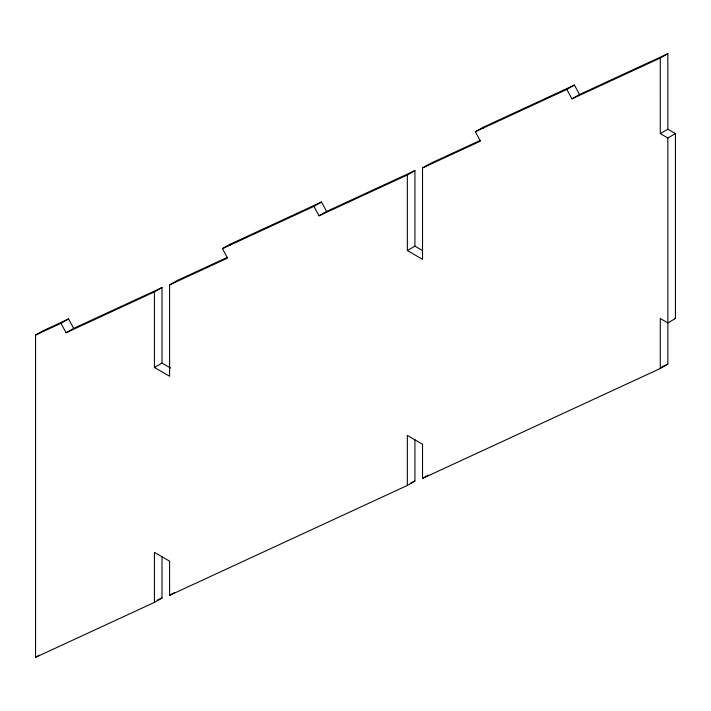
<?xml version="1.0" encoding="UTF-8"?>
<svg xmlns="http://www.w3.org/2000/svg" width="711" height="711" viewBox="0 0 711 711"><rect width="100%" height="100%" fill="white"/><g stroke="black" fill="none" stroke-linecap="round" stroke-linejoin="round"><path stroke-width="1.07" d="M162.01 556.695L162.01 598.004L154.42 602.386L35.55 657.346L35.55 335.085L43.14 330.713L68.594 318.937L73.668 328.384L162.01 287.537L162.01 363.099L170.551 368.031M35.55 335.085L61.004 323.318L68.594 318.937M61.004 323.318L66.079 332.766L73.668 328.384M162.01 287.537L154.42 291.919L154.42 367.48L169.6 376.243L169.6 284.898L227.529 258.12L222.454 248.672L230.035 244.291L321.514 202.004L326.589 211.443L414.931 170.596L414.931 246.157L422.521 250.539M169.6 284.898L177.19 280.516L227.467 257.275M222.454 248.672L313.924 206.377L321.514 202.004M313.924 206.377L318.999 215.824L326.589 211.443M414.931 170.596L407.341 174.977L407.341 250.539L422.521 259.302L422.521 167.956L480.449 141.178L475.375 131.731L482.956 127.358L574.435 85.062L579.509 94.501L667.851 53.654L667.86 129.224L675.45 133.606L675.45 318.51L667.86 322.892L660.27 318.501L660.27 368.502L422.521 478.423L422.521 444.206L407.341 435.443L407.341 485.444L169.6 595.365L169.6 561.148L154.42 552.385L154.42 602.386M422.521 167.956L430.111 163.583L480.387 140.334M475.375 131.731L566.845 89.444L574.435 85.062M566.845 89.444L571.92 98.882L579.509 94.501M571.92 98.882L660.27 58.035L667.851 53.654M154.42 367.48L162.01 363.099M407.341 250.539L414.931 246.157M660.27 58.035L660.279 133.606L667.86 129.224M660.27 368.502L667.851 364.121L667.86 137.978L675.45 133.606M35.55 657.346L39.345 655.151M169.6 595.365L174.337 592.627M407.341 485.444L414.931 481.063L414.931 439.762M422.521 478.423L428.209 475.144M66.079 332.766L154.42 291.919M318.999 215.824L407.341 174.977M157.371 600.146L162.01 598.004M410.967 482.893L414.931 481.063M661.914 366.867L667.851 364.121M660.279 133.606L667.86 137.978M674.828 318.146L675.45 318.51M482.956 127.358L483.373 128.131M230.035 244.291L230.453 245.064"/></g></svg>
